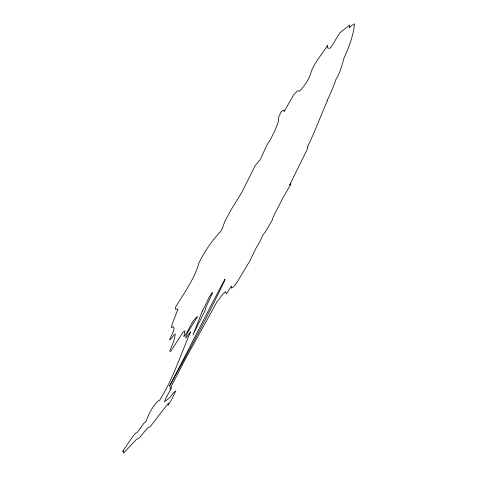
<?xml version="1.0" encoding="UTF-8"?>
<svg xmlns="http://www.w3.org/2000/svg" width="477" height="477" viewBox="0 0 477 477"><rect width="100%" height="100%" fill="white"/><g stroke="black" fill="none" stroke-linecap="round" stroke-linejoin="round"><path stroke-width="0.72" d="M231.607 286.623L231.595 288.197L234.773 285.651L237.451 281.633L250.204 260.311L256.012 248.123L259.512 242.346L263.048 234.845L265.504 231.655L272.212 220.201L272.802 217.959L275.301 212.73L283.374 197.084L290.535 184.855L290.946 183.734L289.563 185.154L307.605 148.603L307.79 146.791L307.498 146.904C314.927 131.831 320.514 116.006 327.377 100.695L327.121 100.707C330.358 93.838 333.495 86.909 335.802 79.659C340.059 73.047 341.854 65.737 343.911 58.331C348.902 47.295 353.326 35.906 354.536 23.85L351.322 25.788L349.23 27.982L349.575 25.132L339.797 32.835L331.294 46.812L329.875 48.326L327.52 48.004L327.675 45.112C322.547 53.573 315.679 61.157 311.66 70.381C309.8 78.252 305.131 85.222 299.663 91.041L297.314 90.952L293.784 94.679L284.048 111.743L284.018 109.943L281.412 111.403L278.872 116.531L278.121 122.517L274.657 131.097L270.346 139.779L266.959 144.984L260.287 159.556L255.314 165.424L241.744 192.535L231.786 208.61L226.879 217.548L224.458 222.437L222.193 228.9L220.66 231.524C211.895 240.491 204.657 251.439 199.028 262.72C194.395 279.212 184.05 293.021 175.405 307.492L175.387 309.323L178.052 308.917L172.203 324.127L171.47 327.729L173.336 326.745L174.051 328.045L173.324 331.515L169.49 339.892C171.988 338.676 172.817 335.385 175.309 333.983C174.433 339.928 172.269 345.61 169.699 351.006L170.653 351.46L183.204 331.897L184.957 330.811L183.824 336.726C189.256 330.829 190.693 321.963 197.108 316.841L197.49 316.752L187.95 332.016L186.119 335.838L185.803 338.193L190.633 331.771C180.544 354.745 173.139 378.947 159.574 400.322L158.412 400.781C152.258 406.523 148.735 414.119 145.861 421.817L143.81 423.302L137.108 432.651L135.939 432.931L133.59 435.352L122.464 451.671L123.811 450.974L123.537 453.15L136.494 439.353L139.141 438.047L147.697 427.839L149.879 426.969C156.373 419.241 162.001 410.798 168.584 403.16L168.071 405.289L171.368 400.137L175.9 390.824L173.783 392.505L169.514 397.86L164.434 401.753L166.246 397.46L171.744 387.539L169.872 389.011L184.921 359.873L216.886 301.983L222.27 294.834L225.484 291.62L226.402 293.963L230.647 287.065L231.607 286.623M202.492 310.7L202.469 311.034L209.832 295.978L211.848 293.051L212.599 292.723L205.587 308.023L205.861 308.243L204.883 310.855L192.97 335.021L202.492 310.7M224.941 279.892C208.181 315.607 188.594 351.4 169.395 386.322C188.027 350.726 205.915 314.719 224.888 279.301L224.941 279.892"/></g></svg>
